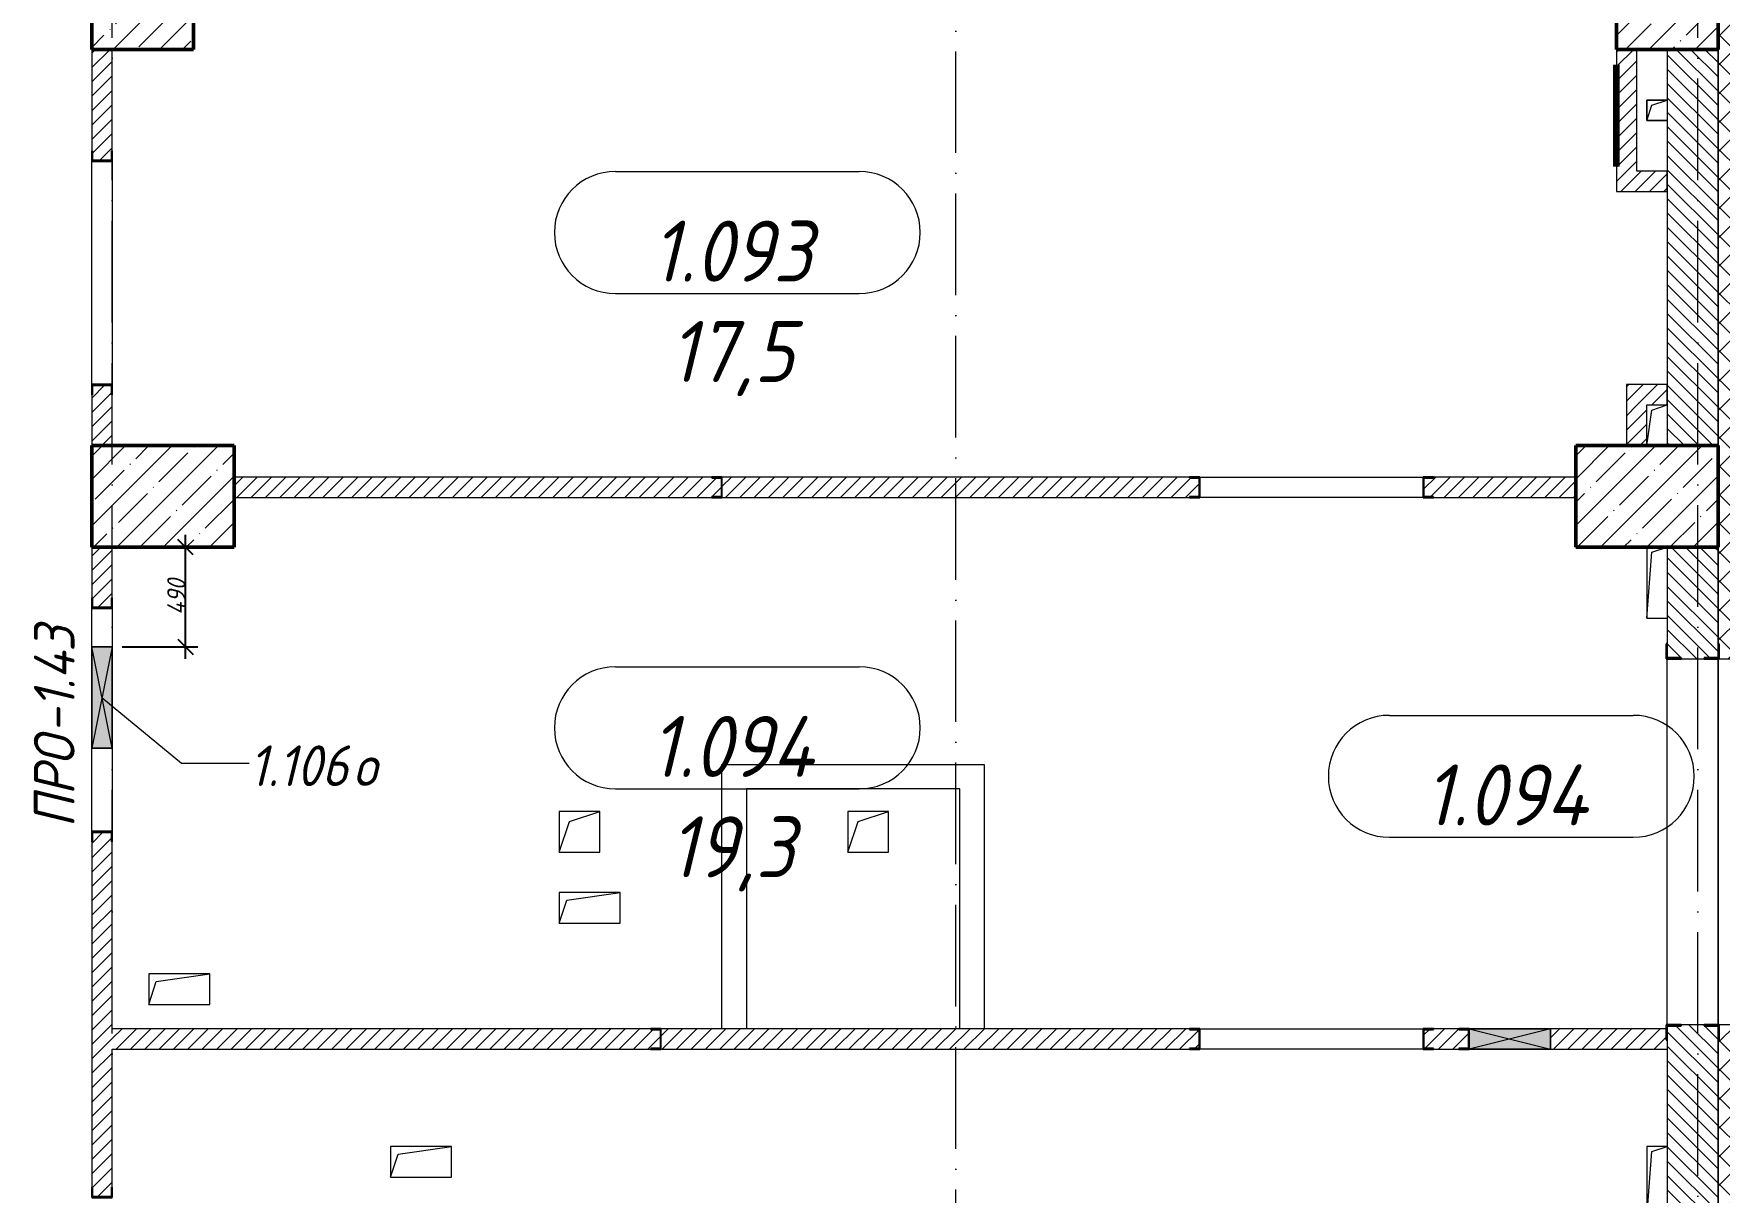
# Model space of a CAD drawing. Header units: millimetres. Extents: x -401725 to 250493, y 305116 to 802890.
# Drawn here: x -83551 to -75259, y 534922 to 540624 of the extents above; entities that cross this region are included whole.
import ezdxf

# ---------------------------------------------------------------- set-up
doc = ezdxf.new("R2010")
doc.units = ezdxf.units.MM
doc.linetypes.add('50_200_ШТРИХ_1Т_ш5_п1_п1_', pattern=[700, 500, -100, 0, -100])
for name, color, linetype, lineweight in [('20.2) Дм мон лючка', 1, 'Continuous', 90), ('A-____-____-DIMS', 7, 'Continuous', 9), ('A-DETL-GENF-OTLN', 7, 'Continuous', 9), ('A-FLOR-____-OTLN', 7, 'Continuous', 9), ('A-GENM-____-IDEN', 7, 'Continuous', 9), ('A-GENM-____-MCUT', 7, 'Continuous', 25), ('A-GENM-____-OTLN', 7, 'Continuous', 9), ('A-GENM-____-OTLN-1', 7, 'Continuous', 25), ('A-GLAZ-____-IDEN', 7, 'Continuous', 9), ('A-GLAZ-____-OTLN', 7, 'Continuous', 9), ('A-WALL-____-MCUT', 7, 'Continuous', 13), ('A-WALL-____-OTLN', 7, 'Continuous', 9), ('A-WALL-____-PATT-1', 7, 'Continuous', 9), ('A-WALL-FNSH-MCUT-1', 7, 'Continuous', 9), ('I-WALL-____-OTLN', 7, 'Continuous', 9), ('S-COLS-____-MCUT', 7, 'Continuous', 50), ('S-COLS-____-OTLN', 7, 'Continuous', 9), ('S-GRID-____-OTLN-1', 7, '50_200_ШТРИХ_1Т_ш5_п1_п1_', 9)]:
    doc.layers.add(name, color=color, linetype=linetype, lineweight=lineweight)
doc.layers.add('A-AREA-IDEN-1', color=7, linetype='Continuous', lineweight=9, true_color=0x000000)
doc.styles.add('ISOCPEUR_I', font='isocpeui.ttf', dxfattribs={"width": 0.9, "height": 2.5})
doc.styles.add('ISOCPEUR_I_11', font='isocpeui.ttf', dxfattribs={"width": 0.9, "height": 200})
doc.styles.add('ISOCPEUR_I_7', font='isocpeui.ttf', dxfattribs={"width": 0.9, "height": 90})
doc.dimstyles.new('ISO-1_8_0_9К_СРЕДНИЙ_Кладочные_2', dxfattribs={"dimscale": 304.8, "dimtxt": 89.638306, "dimasz": 0.246063, "dimexe": 0.19685, "dimexo": 0, "dimgap": 0, "dimtad": 1, "dimdec": 3, "dimrnd": 0.001, "dimdsep": 46, "dimtxsty": 'ISOCPEUR_I_7', "dimblk1": 'OBLIQUE', "dimblk2": 'OBLIQUE', "dimsah": 1, "dimcen": 0.09, "dimdle": 0.19685, "dimazin": 0, "dimtfac": 1, "dimtdec": 4, "dimtix": 1, "dimtmove": 1, "dimatfit": 3, "dimfxl": 1, "dimtvp": 1, "dimtolj": 1, "dimtzin": 0, "dimarcsym": 2})
pattern_1 = [(135, (-176515.067, 459015.94), (-35.35534, -35.35534), [])]
pattern_2 = [(45, (-176515.067, 459015.94), (-35.35534, 35.35534), [])]

# ---------------------------------------------------------------- blocks, each defined once
blk = doc.blocks.new('BSC_Колонна _Прямоугольная - 500х700-V123-АР1_План отверстий 1 этажа в осях 1-64_Ю-ЯЯ')
at = {"layer": 'S-COLS-____-OTLN'}
h = blk.add_hatch(dxfattribs=at)
h.set_pattern_fill('FP_134', color=256, style=0, pattern_type=2)
h.set_pattern_definition([(315, (-79331.04, 93600), (114.04925, 114.04925), []), (315, (-79331.04, 93485.95), (114.04925, 114.04925), [201.613, -40.323, 3.353, -36.97])])
h.paths.add_polyline_path([(-250, -350), (250, -350), (250, 350), (-250, 350)], flags=0)
at = {"layer": 'S-COLS-____-MCUT'}
for p, q in [((250, 350), (-250, 350)), ((-250, 350), (-250, -350)), ((250, -350), (250, 350)), ((-250, -350), (250, -350))]:
    blk.add_line(p, q, dxfattribs=at)
blk = doc.blocks.new('BSC_Колонна _Прямоугольная - 500х700-V124-АР1_План отверстий 1 этажа в осях 1-64_Ю-ЯЯ')
at = {"layer": 'S-COLS-____-OTLN'}
h = blk.add_hatch(dxfattribs=at)
h.set_pattern_fill('FP_135', color=256, style=0, pattern_type=2)
h.set_pattern_definition([(315, (-79331.04, 100900), (114.04925, 114.04925), []), (315, (-79331.04, 100785.95), (114.04925, 114.04925), [201.613, -40.323, 3.353, -36.97])])
h.paths.add_polyline_path([(-250, 350), (-250, -350), (250, -350), (250, 350)], flags=0)
at = {"layer": 'S-COLS-____-MCUT'}
for p, q in [((250, 350), (-250, 350)), ((-250, 350), (-250, -350)), ((250, -350), (250, 350)), ((-250, -350), (250, -350))]:
    blk.add_line(p, q, dxfattribs=at)
blk = doc.blocks.new('BSC_Колонна _Прямоугольная - 500х500-V126-АР1_План отверстий 1 этажа в осях 1-64_Ю-ЯЯ')
at = {"layer": 'S-COLS-____-OTLN'}
h = blk.add_hatch(dxfattribs=at)
h.set_pattern_fill('FP_137', color=256, style=0, pattern_type=2)
h.set_pattern_definition([(135, (81781.04, -101000), (-114.04925, -114.04925), []), (135, (81781.04, -100885.95), (-114.04925, -114.04925), [201.613, -40.323, 3.353, -36.97])])
h.paths.add_polyline_path([(250, 250), (-250, 250), (-250, -250), (250, -250)], flags=0)
at = {"layer": 'S-COLS-____-MCUT'}
for p, q in [((250, 250), (-250, 250)), ((-250, 250), (-250, -250)), ((250, -250), (250, 250)), ((-250, -250), (250, -250))]:
    blk.add_line(p, q, dxfattribs=at)
blk = doc.blocks.new('BSC_Колонна _Прямоугольная - 500х500-V171-АР1_План отверстий 1 этажа в осях 1-64_Ю-ЯЯ')
at = {"layer": 'S-COLS-____-OTLN'}
h = blk.add_hatch(dxfattribs=at)
h.set_pattern_fill('FP_184', color=256, style=0, pattern_type=2)
h.set_pattern_definition([(135, (81781.04, -93500), (-114.04925, -114.04925), []), (135, (81781.04, -93385.95), (-114.04925, -114.04925), [201.613, -40.323, 3.353, -36.97])])
h.paths.add_polyline_path([(250, 250), (-250, 250), (-250, -250), (250, -250), (250, 162.1)], flags=0)
at = {"layer": 'S-COLS-____-MCUT'}
for p, q in [((250, 250), (-250, 250)), ((-250, 250), (-250, -250)), ((250, -250), (250, 250)), ((-250, -250), (250, -250))]:
    blk.add_line(p, q, dxfattribs=at)
blk = doc.blocks.new('Фахверк_СКБ_Уголок - 250_2700-27497298-АР1_План отверстий 1 этажа в осях 1-64_Ю-ЯЯ')
at = {"layer": 'A-GENM-____-MCUT'}
for p, q in [((200, 181), (125, 181)), ((125, 181), (125, 106)), ((131, 106), (131, 175)), ((131, 175), (200, 175)), ((200, 175), (200, 181)), ((125, 106), (131, 106)), ((131, -6), (125, -6)), ((125, -6), (125, -81)), ((125, -81), (200, -81)), ((131, -75), (131, -6)), ((200, -75), (131, -75)), ((200, -81), (200, -75))]:
    blk.add_line(p, q, dxfattribs=at)
blk = doc.blocks.new('154_Фахверк_СКБ_Швеллер - Тип_100_3600-27825154-АР1_План отверстий 1 этажа в осях 1-64_Ю-ЯЯ')
at = {"layer": 'A-GENM-____-MCUT'}
for p, q in [((175, 50), (125, 50)), ((125, 50), (125, -50)), ((128, 47), (175, 47)), ((128, -47), (128, 47)), ((175, 47), (175, 50)), ((125, -50), (175, -50)), ((175, -47), (128, -47)), ((175, -50), (175, -47))]:
    blk.add_line(p, q, dxfattribs=at)
blk = doc.blocks.new('154_Фахверк_СКБ_Швеллер - Тип_100_4010-27789772-АР1_План отверстий 1 этажа в осях 1-64_Ю-ЯЯ')
at = {"layer": 'A-GENM-____-MCUT'}
for p, q in [((175, 50), (125, 50)), ((125, 50), (125, -50)), ((128, 47), (175, 47)), ((128, -47), (128, 47)), ((175, 47), (175, 50)), ((125, -50), (175, -50)), ((175, -47), (128, -47)), ((175, -50), (175, -47))]:
    blk.add_line(p, q, dxfattribs=at)
blk = doc.blocks.new('154_Фахверк_СКБ_Швеллер - Тип_100_4010_1-28088705-АР1_План отверстий 1 этажа в осях 1-64_Ю-ЯЯ')
at = {"layer": 'A-GENM-____-MCUT'}
for p, q in [((175, 50), (125, 50)), ((125, 50), (125, -50)), ((128, 47), (175, 47)), ((128, -47), (128, 47)), ((175, 47), (175, 50)), ((125, -50), (175, -50)), ((175, -47), (128, -47)), ((175, -50), (175, -47))]:
    blk.add_line(p, q, dxfattribs=at)
blk = doc.blocks.new('AR_Отверстие прямоугольное _в плите_ - AR_Отверстие прямоугольное _в плите_-30459637-АР1_План отверстий 1 этажа в осях 1-64_Ю-ЯЯ')
at = {"layer": 'A-GENM-____-OTLN'}
for p, q in [((150, 75), (-150, 75)), ((-150, 75), (-150, -75)), ((-150, -75), (-112.5, 37.5)), ((-112.5, 37.5), (150, 75)), ((150, -75), (150, 75)), ((-150, -75), (150, -75))]:
    blk.add_line(p, q, dxfattribs=at)
blk = doc.blocks.new('AR_Отверстие прямоугольное _в плите_ - AR_Отверстие прямоугольное _в плите_-30459597-АР1_План отверстий 1 этажа в осях 1-64_Ю-ЯЯ')
at = {"layer": 'A-GENM-____-OTLN'}
for p, q in [((100, 100), (-100, 100)), ((-100, 100), (-100, -100)), ((-50, 50), (100, 100)), ((100, -100), (100, 100)), ((-100, -100), (-50, 50)), ((-100, -100), (100, -100))]:
    blk.add_line(p, q, dxfattribs=at)
blk = doc.blocks.new('AR_Отверстие прямоугольное _в плите_ - AR_Отверстие прямоугольное _в плите_-V199-АР1_План отверстий 1 этажа в осях 1-64_Ю-ЯЯ')
at = {"layer": 'A-GENM-____-OTLN'}
for p, q in [((50, 50), (-50, 50)), ((-50, 50), (-50, -50)), ((-50, -50), (-25, 25)), ((-25, 25), (50, 50)), ((-50, -50), (50, -50))]:
    blk.add_line(p, q, dxfattribs=at)
blk = doc.blocks.new('AR_Отверстие прямоугольное _в плите_ - AR_Отверстие прямоугольное _в плите_-30511966-АР1_План отверстий 1 этажа в осях 1-64_Ю-ЯЯ')
at = {"layer": 'A-GENM-____-OTLN'}
for p, q in [((50, 175), (-50, 175)), ((-50, 175), (-50, -175)), ((-25, 150), (50, 175)), ((-50, -175), (-25, 150)), ((-50, -175), (50, -175))]:
    blk.add_line(p, q, dxfattribs=at)
blk = doc.blocks.new('AR_Отверстие прямоугольное _в плите_ - AR_Отверстие прямоугольное _в плите_-V214-АР1_План отверстий 1 этажа в осях 1-64_Ю-ЯЯ')
at = {"layer": 'A-GENM-____-OTLN'}
for p, q in [((-50, 175), (-50, -175)), ((-25, 150), (50, 175)), ((-50, -175), (-25, 150)), ((-50, -175), (50, -175))]:
    blk.add_line(p, q, dxfattribs=at)
blk = doc.blocks.new('AR_Отверстие прямоугольное _в плите_ - AR_Отверстие прямоугольное _в плите_-30510730-АР1_План отверстий 1 этажа в осях 1-64_Ю-ЯЯ')
at = {"layer": 'A-GENM-____-OTLN'}
for p, q in [((-25, 75), (50, 100)), ((-50, -100), (-25, 75))]:
    blk.add_line(p, q, dxfattribs=at)
blk = doc.blocks.new('AR_Отверстие прямоугольное _в стене_ - AR_Отверстие прямоугольное _в стене__ОВ-36723019-АР1_План отверстий 1 этажа в осях 1-64_Ю-ЯЯ')
at = {"layer": 'A-GLAZ-____-OTLN'}
blk.add_hatch(color=256, dxfattribs=at).paths.add_polyline_path([(-200, -50), (200, -50), (200, 50), (-200, 50), (-200, -47)], flags=0)
at = {"layer": 'A-DETL-GENF-OTLN'}
for p, q in [((-200, 50), (200, 50)), ((200, 50), (-200, -50)), ((-200, 50), (200, -50)), ((200, 50), (-200, 50)), ((200, 50), (200, -50)), ((200, -50), (200, 50)), ((200, -50), (-200, -50)), ((-200, -50), (200, -50))]:
    blk.add_line(p, q, dxfattribs=at)
blk = doc.blocks.new('AR_Отверстие прямоугольное _в стене_ - AR_Отверстие прямоугольное _в стене__ОВ-36726976-АР1_План отверстий 1 этажа в осях 1-64_Ю-ЯЯ')
at = {"layer": 'A-GLAZ-____-OTLN'}
blk.add_hatch(color=256, dxfattribs=at).paths.add_polyline_path([(250, -50), (250, 50), (-250, 50), (-250, -50)], flags=0)
at = {"layer": 'A-DETL-GENF-OTLN'}
for p, q in [((-250, -50), (-250, 50)), ((-250, 50), (250, 50)), ((250, 50), (-250, -50)), ((-250, 50), (250, -50)), ((250, 50), (-250, 50)), ((-250, 50), (-250, -50)), ((250, 50), (250, -50)), ((250, -50), (250, 50)), ((250, -50), (-250, -50)), ((-250, -50), (250, -50))]:
    blk.add_line(p, q, dxfattribs=at)
blk = doc.blocks.new('_Oblique')
at = {"color": 0, "linetype": 'ByBlock', "lineweight": -2}
blk.add_line((-0.5, -0.5), (0.5, 0.5), dxfattribs=at)
blk = doc.blocks.new('*D13691')
at = {"layer": 'A-____-____-DIMS', "color": 0, "lineweight": -2, "transparency": 16777216}
for p, q in [((-82804, 537547), (-82804, 538157)), ((-82910.1, 538097), (-82744, 538097)), ((-83115.1, 537607), (-82744, 537607))]:
    blk.add_line(p, q, dxfattribs=at)
at = {"layer": 'Defpoints', "color": 0, "transparency": 16777216}
for p in [(-82910.1, 538097), (-82804, 538097), (-83115.1, 537607)]:
    blk.add_point(p, dxfattribs=at)
at = {"layer": 'A-____-____-DIMS', "color": 0, "lineweight": -2, "transparency": 16777216, "xscale": 75, "yscale": 75, "zscale": 75}
for p, rotation in [((-82804, 538097), 90), ((-82804, 537607), 270)]:
    blk.add_blockref('_Oblique', p, dxfattribs=dict(at, rotation=rotation))
at = {"layer": 'A-____-____-DIMS', "color": 0, "transparency": 16777216, "insert": (-82849, 537852), "char_height": 90, "width": 426.127, "attachment_point": 5, "rotation": 90, "style": 'ISOCPEUR_I_7'}
blk.add_mtext('\\A1;490', dxfattribs=at)
blk = doc.blocks.new('AAR_СКБ_Марка_помещения_1_5 ммп - Номер _ Площадь-27962135-АИ_План этажа_Стены_1')
at = {"layer": 'A-AREA-IDEN-1'}
for p, q in [((-2.987, 3), (3.013, 3)), ((-2.987, 0), (3.013, 0))]:
    blk.add_line(p, q, dxfattribs=at)
for centre, start, end in [((-2.987, 1.5), 90, 270), ((3.013, 1.5), 270, 90)]:
    blk.add_arc(centre, 1.5, start, end, dxfattribs=at)

msp = doc.modelspace()

# ---------------------------------------------------------------- hatches: boundary and pattern name
at = {"layer": 'A-WALL-____-PATT-1'}
h = msp.add_hatch(dxfattribs=at)
h.set_pattern_fill('FP_1', color=256, style=0, pattern_type=2)
h.set_pattern_definition([(45, (-176515.07, 459015.94), (-70.71068, 70.71068), []), (135, (-176515.07, 459015.94), (-70.71068, -70.71068), [])])
h.paths.add_polyline_path([(-75165.0675, 505831.983), (-75165.0675, 506096.983), (-75265.0675, 506096.983), (-75265.0675, 505831.983)], flags=0)
h.paths.add_polyline_path([(-75165.0675, 508196.983), (-75165.0675, 508796.983), (-75265.0675, 508796.983), (-75265.0675, 508196.983)], flags=0)
h.paths.add_polyline_path([(-75165.0675, 510196.983), (-75165.0675, 514796.983), (-75259.0675, 514796.983), (-75259.0675, 514721.983), (-75265.0675, 514721.983), (-75265.0675, 510196.983)], flags=0)
h.paths.add_polyline_path([(-75165.0675, 516596.983), (-75165.0675, 517796.983), (-75259.0675, 517796.983), (-75259.0675, 517721.983), (-75265.0675, 517721.983), (-75265.0675, 516671.983), (-75259.0675, 516671.983), (-75259.0675, 516596.983)], flags=0)
h.paths.add_polyline_path([(-75165.0675, 519596.983), (-75165.0675, 520796.983), (-75259.0675, 520796.983), (-75259.0675, 520721.983), (-75265.0675, 520721.983), (-75265.0675, 519671.983), (-75259.0675, 519671.983), (-75259.0675, 519596.983)], flags=0)
h.paths.add_polyline_path([(-75259.0675, 522596.983), (-75165.0675, 522596.983), (-75165.0675, 523796.983), (-75259.0675, 523796.983), (-75259.0675, 523721.983), (-75265.0675, 523721.983), (-75265.0675, 522671.983), (-75259.0675, 522671.983), (-75259.0675, 522602.983)], flags=0)
h.paths.add_polyline_path([(-75165.0675, 525596.983), (-75165.0675, 526746.983), (-75259.0675, 526746.983), (-75259.0675, 526671.983), (-75265.0675, 526671.983), (-75265.0675, 525671.983), (-75259.0675, 525671.983), (-75259.0675, 525596.983)], flags=0)
h.paths.add_polyline_path([(-75259.0675, 528496.983), (-75165.0675, 528496.983), (-75165.0675, 529746.983), (-75259.0675, 529746.983), (-75259.0675, 529671.983), (-75265.0675, 529671.983), (-75265.0675, 528571.983), (-75259.0675, 528571.983), (-75259.0675, 528502.983)], flags=0)
h.paths.add_polyline_path([(-75259.0675, 531546.983), (-75165.0675, 531546.983), (-75165.0675, 532746.983), (-75265.0675, 532746.983), (-75265.0675, 531621.983), (-75259.0675, 531621.983), (-75259.0675, 531552.983)], flags=0)
h.paths.add_polyline_path([(-75259.0675, 534546.983), (-75165.0675, 534546.983), (-75165.0675, 535746.983), (-75259.0675, 535746.983), (-75259.0675, 535671.983), (-75265.0675, 535671.983), (-75265.0675, 534621.983), (-75259.0675, 534621.983), (-75259.0675, 534552.983)], flags=0)
h.paths.add_polyline_path([(-75165.0675, 537546.983), (-75165.0675, 544796.983), (-75265.0675, 544796.983), (-75265.0675, 537621.983), (-75259.0675, 537621.983), (-75259.0675, 537546.983)], flags=0)
h = msp.add_hatch(dxfattribs=at)
h.set_pattern_fill('FP_5', color=256, style=0, pattern_type=2)
h.set_pattern_definition(pattern_2)
h.paths.add_polyline_path([(-83265.0675, 538596.983), (-83165.0675, 538596.983), (-83165.0675, 538846.983), (-83168.0675, 538846.983), (-83168.0675, 538893.983), (-83262.0675, 538893.983), (-83262.0675, 538846.983), (-83265.0675, 538846.983), (-83265.0675, 538842.5904)], flags=0)
h.paths.add_polyline_path([(-83262.0675, 539999.983), (-83168.0675, 539999.983), (-83168.0675, 540046.983), (-83165.0675, 540046.983), (-83165.0675, 540546.983), (-83265.0675, 540546.983), (-83265.0675, 540046.983), (-83262.0675, 540046.983)], flags=0)
h = msp.add_hatch(dxfattribs=at)
h.set_pattern_fill('FP_5', color=256, style=0, pattern_type=2)
h.set_pattern_definition(pattern_2)
h.paths.add_polyline_path([(-75665.0675, 539846.983), (-75665.0675, 540546.983), (-75765.0675, 540546.983), (-75765.0675, 539846.983)], flags=0)
h = msp.add_hatch(dxfattribs=at)
h.set_pattern_fill('FP_6', color=256, style=0, pattern_type=2)
h.set_pattern_definition(pattern_1)
h.paths.add_polyline_path([(-75265.0675, 538596.983), (-75265.0675, 540546.983), (-75515.0675, 540546.983), (-75515.0675, 538596.983)], flags=0)
h = msp.add_hatch(dxfattribs=at)
h.set_pattern_fill('FP_5', color=256, style=0, pattern_type=2)
h.set_pattern_definition(pattern_2)
h.paths.add_polyline_path([(-75515.0675, 539846.983), (-75515.0675, 539946.983), (-75665.0675, 539946.983), (-75665.0675, 539846.983)], flags=0)
h = msp.add_hatch(dxfattribs=at)
h.set_pattern_fill('FP_5', color=256, style=0, pattern_type=2)
h.set_pattern_definition(pattern_2)
h.paths.add_polyline_path([(-75515.0675, 538796.983), (-75515.0675, 538896.983), (-75715.0675, 538896.983), (-75715.0675, 538796.983), (-75615.0675, 538796.983)], flags=0)
h = msp.add_hatch(dxfattribs=at)
h.set_pattern_fill('FP_5', color=256, style=0, pattern_type=2)
h.set_pattern_definition(pattern_2)
h.paths.add_polyline_path([(-75615.0675, 538596.983), (-75615.0675, 538796.983), (-75715.0675, 538796.983), (-75715.0675, 538596.983)], flags=0)
h = msp.add_hatch(dxfattribs=at)
h.set_pattern_fill('FP_5', color=256, style=0, pattern_type=2)
h.set_pattern_definition(pattern_2)
h.paths.add_polyline_path([(-75965.0675, 538341.983), (-75965.0675, 538441.983), (-76665.0675, 538441.983), (-76665.0675, 538438.983), (-76712.0675, 538438.983), (-76712.0675, 538344.983), (-76665.0675, 538344.983), (-76665.0675, 538341.983)], flags=0)
h.paths.add_polyline_path([(-77865.0675, 538341.983), (-77865.0675, 538344.983), (-77818.0675, 538344.983), (-77818.0675, 538438.983), (-77865.0675, 538438.983), (-77865.0675, 538441.983), (-80165.0675, 538441.983), (-80165.0675, 538341.983), (-79317.9395, 538341.983)], flags=0)
h.paths.add_polyline_path([(-80215.0675, 538341.983), (-80215.0675, 538344.983), (-80168.0675, 538344.983), (-80168.0675, 538438.983), (-80215.0675, 538438.983), (-80215.0675, 538441.983), (-82565.0675, 538441.983), (-82565.0675, 538341.983), (-81085.4402, 538341.983)], flags=0)
h = msp.add_hatch(dxfattribs=at)
h.set_pattern_fill('FP_5', color=256, style=0, pattern_type=2)
h.set_pattern_definition(pattern_2)
h.paths.add_polyline_path([(-83165.0675, 532746.983), (-83165.0675, 532946.983), (-83265.0675, 532946.983), (-83265.0675, 532746.983)], flags=0)
h.paths.add_polyline_path([(-83168.0675, 533499.983), (-83168.0675, 533546.983), (-83165.0675, 533546.983), (-83165.0675, 533746.983), (-83168.0675, 533746.983), (-83168.0675, 533793.983), (-83262.0675, 533793.983), (-83262.0675, 533746.983), (-83265.0675, 533746.983), (-83265.0675, 533546.983), (-83262.0675, 533546.983), (-83262.0675, 533499.983)], flags=0)
h.paths.add_polyline_path([(-83168.0675, 534899.983), (-83168.0675, 534946.983), (-83165.0675, 534946.983), (-83165.0675, 536646.983), (-83168.0675, 536646.983), (-83168.0675, 536693.983), (-83262.0675, 536693.983), (-83262.0675, 536646.983), (-83265.0675, 536646.983), (-83265.0675, 534946.983), (-83262.0675, 534946.983), (-83262.0675, 534899.983)], flags=0)
h.paths.add_polyline_path([(-83168.0675, 537799.983), (-83168.0675, 537846.983), (-83165.0675, 537846.983), (-83165.0675, 538096.983), (-83265.0675, 538096.983), (-83265.0675, 537846.983), (-83262.0675, 537846.983), (-83262.0675, 537799.983)], flags=0)
h = msp.add_hatch(dxfattribs=at)
h.set_pattern_fill('FP_6', color=256, style=0, pattern_type=2)
h.set_pattern_definition(pattern_1)
h.paths.add_polyline_path([(-75334.0675, 534546.983), (-75334.0675, 534552.983), (-75265.0675, 534552.983), (-75265.0675, 535740.983), (-75334.0675, 535741.463), (-75334.0675, 535746.983), (-75446.0675, 535746.983), (-75446.0675, 535740.983), (-75515.0675, 535740.983), (-75515.0675, 534552.983), (-75446.0675, 534552.983), (-75446.0675, 534546.983)], flags=0)
h.paths.add_polyline_path([(-75334.0675, 537546.983), (-75334.0675, 537552.983), (-75265.0675, 537552.983), (-75265.0675, 538096.983), (-75515.0675, 538096.983), (-75515.0675, 537552.983), (-75446.0675, 537552.983), (-75446.0675, 537546.983)], flags=0)
h = msp.add_hatch(dxfattribs=at)
h.set_pattern_fill('FP_5', color=256, style=0, pattern_type=2)
h.set_pattern_definition(pattern_2)
h.paths.add_polyline_path([(-83165.0675, 535626.983), (-80515.0675, 535626.983), (-80515.0675, 535629.983), (-80468.0675, 535629.983), (-80468.0675, 535723.983), (-80515.0675, 535723.983), (-80515.0675, 535726.983), (-83165.0675, 535726.983)], flags=0)
h.paths.add_polyline_path([(-80465.0675, 535626.983), (-77865.0675, 535627.9175), (-77865.0675, 535629.983), (-77818.0675, 535629.983), (-77818.0675, 535723.983), (-77865.0675, 535723.983), (-77865.0675, 535726.983), (-80465.0675, 535726.983), (-80465.0675, 535629.983)], flags=0)
h.paths.add_polyline_path([(-75515.0675, 535626.983), (-75515.0675, 535671.983), (-75521.0675, 535671.983), (-75521.0675, 535726.983), (-76090.0675, 535726.983), (-76090.0675, 535626.983), (-75521.0675, 535626.983)], flags=0)
h.paths.add_polyline_path([(-76540.0675, 535626.983), (-76540.0675, 535629.983), (-76493.0675, 535629.983), (-76493.0675, 535723.983), (-76540.0675, 535723.983), (-76540.0675, 535726.983), (-76665.0675, 535726.983), (-76665.0675, 535723.983), (-76712.0675, 535723.983), (-76712.0675, 535629.983), (-76665.0675, 535629.983), (-76665.0675, 535626.983)], flags=0)

# ---------------------------------------------------------------- linework, layer by layer
at = {"layer": '20.2) Дм мон лючка'}
msp.add_lwpolyline([(-75765.0675, 539971.2437), (-75765.0675, 540471.5279)], dxfattribs=at)
at = {"layer": 'A-FLOR-____-OTLN'}
for p, q in [((-75615.0675, 540296.6355), (-75515.0675, 540296.6355)), ((-75615.0675, 540196.6355), (-75615.0675, 540296.6355)), ((-75515.0675, 540196.6355), (-75615.0675, 540196.6355))]:
    msp.add_line(p, q, dxfattribs=at)
at = {"layer": 'A-GLAZ-____-IDEN'}
for p, q in [((-83215.0675, 537356.983), (-82823.2311, 537033.7837)), ((-82823.2311, 537033.7837), (-82490.7947, 537033.7837))]:
    msp.add_line(p, q, dxfattribs=at)
at = {"layer": 'A-WALL-____-MCUT'}
for p, q in [((-75515.0675, 540546.983), (-75515.0675, 538596.983)), ((-75265.0675, 538596.983), (-75265.0675, 540546.983)), ((-75265.0675, 540546.983), (-75265.0675, 538596.983)), ((-75515.0675, 538096.983), (-75515.0675, 537621.983)), ((-75265.0675, 537621.983), (-75265.0675, 538096.983)), ((-75265.0675, 538096.983), (-75265.0675, 537621.983)), ((-75446.0675, 537546.983), (-75334.0675, 537546.983)), ((-75259.0675, 537546.983), (-75035.0675, 537546.983)), ((-75334.0675, 535746.983), (-75446.0675, 535746.983)), ((-75035.0675, 535746.983), (-75259.0675, 535746.983)), ((-75515.0675, 535671.983), (-75515.0675, 534621.983)), ((-75265.0675, 534621.983), (-75265.0675, 535671.983)), ((-75265.0675, 535671.983), (-75265.0675, 534621.983))]:
    msp.add_line(p, q, dxfattribs=at)
at = {"layer": 'A-WALL-____-OTLN'}
for p, q in [((-75515.0675, 535746.983), (-75515.0675, 537546.983)), ((-75265.0675, 537546.983), (-75265.0675, 535746.983)), ((-75265.0675, 535746.983), (-75265.0675, 537546.983)), ((-80165.0675, 537026.983), (-78875.0675, 537026.983)), ((-80165.0675, 535726.983), (-80165.0675, 537026.983)), ((-78875.0675, 537026.983), (-78875.0675, 535726.983)), ((-78995.0675, 536906.983), (-80045.0675, 536906.983)), ((-80045.0675, 536906.983), (-80045.0675, 535726.983)), ((-78995.0675, 535726.983), (-78995.0675, 536906.983))]:
    msp.add_line(p, q, dxfattribs=at)
at = {"layer": 'A-WALL-FNSH-MCUT-1'}
for p, q in [((-83265.0675, 540546.983), (-83265.0675, 540046.983)), ((-83165.0675, 540046.983), (-83165.0675, 540546.983)), ((-75765.0675, 540546.983), (-75765.0675, 539846.983)), ((-75665.0675, 539946.983), (-75665.0675, 540546.983)), ((-75515.0675, 539946.983), (-75665.0675, 539946.983)), ((-75515.0675, 539846.983), (-75515.0675, 539946.983)), ((-75765.0675, 539846.983), (-75515.0675, 539846.983)), ((-75515.0675, 538896.983), (-75715.0675, 538896.983)), ((-75715.0675, 538896.983), (-75715.0675, 538596.983)), ((-75515.0675, 538796.983), (-75515.0675, 538896.983)), ((-83265.0675, 538846.983), (-83265.0675, 538596.983)), ((-83165.0675, 538596.983), (-83165.0675, 538846.983)), ((-75615.0675, 538796.983), (-75515.0675, 538796.983)), ((-75615.0675, 538596.983), (-75615.0675, 538796.983)), ((-80215.0675, 538441.983), (-82565.0675, 538441.983)), ((-77865.0675, 538441.983), (-80165.0675, 538441.983)), ((-75965.0675, 538441.983), (-76665.0675, 538441.983)), ((-82565.0675, 538341.983), (-80215.0675, 538341.983)), ((-80165.0675, 538341.983), (-77865.0675, 538341.983)), ((-76665.0675, 538341.983), (-75965.0675, 538341.983)), ((-83265.0675, 538096.983), (-83265.0675, 537846.983)), ((-83165.0675, 537846.983), (-83165.0675, 538096.983)), ((-83265.0675, 536646.983), (-83265.0675, 534946.983)), ((-83165.0675, 535726.983), (-83165.0675, 536646.983)), ((-80515.0675, 535726.983), (-83165.0675, 535726.983)), ((-77865.0675, 535726.983), (-80465.0675, 535726.983)), ((-76540.0675, 535726.983), (-76665.0675, 535726.983)), ((-75521.0675, 535726.983), (-76090.0675, 535726.983)), ((-83165.0675, 535626.983), (-80515.0675, 535626.983)), ((-83165.0675, 534946.983), (-83165.0675, 535626.983)), ((-80465.0675, 535626.983), (-77865.0675, 535626.983)), ((-76665.0675, 535626.983), (-76540.0675, 535626.983)), ((-76090.0675, 535626.983), (-75515.0675, 535626.983))]:
    msp.add_line(p, q, dxfattribs=at)
at = {"layer": 'I-WALL-____-OTLN'}
for p, q in [((-83265.0675, 538896.983), (-83265.0675, 539996.983)), ((-83165.0675, 539996.983), (-83165.0675, 538896.983)), ((-77815.0675, 538441.983), (-76715.0675, 538441.983)), ((-76715.0675, 538341.983), (-77815.0675, 538341.983)), ((-83265.0675, 537606.983), (-83265.0675, 537796.983)), ((-83165.0675, 537796.983), (-83165.0675, 537606.983)), ((-83265.0675, 536696.983), (-83265.0675, 537106.983)), ((-83165.0675, 537106.983), (-83165.0675, 536696.983)), ((-77815.0675, 535726.983), (-76715.0675, 535726.983)), ((-76715.0675, 535626.983), (-77815.0675, 535626.983))]:
    msp.add_line(p, q, dxfattribs=at)
at = {"layer": 'S-GRID-____-OTLN-1'}
for p, q in [((-83165.0675, 498597.5699), (-83165.0675, 549908.7924)), ((-79015.0675, 508532.6233), (-79015.0675, 549908.7924)), ((-75365.0675, 498597.5699), (-75365.0675, 549908.7924))]:
    msp.add_line(p, q, dxfattribs=at)

# ---------------------------------------------------------------- block references
at = {"layer": 'A-AREA-IDEN-1', "xscale": 199.9999999999999, "yscale": 199.9999999999999, "zscale": 199.9999999999999}
for p in [(-80092.0291, 539345.6162), (-80092.0291, 536907.8797), (-76284.7345, 536669.2959)]:
    msp.add_blockref('AAR_СКБ_Марка_помещения_1_5 ммп - Номер _ Площадь-27962135-АИ_План этажа_Стены_1', p, dxfattribs=at)
at = {"layer": 'A-GENM-____-OTLN'}
for name, p in [('AR_Отверстие прямоугольное _в плите_ - AR_Отверстие прямоугольное _в плите_-V199-АР1_План отверстий 1 этажа в осях 1-64_Ю-ЯЯ', (-75565.0675, 540246.6355)), ('AR_Отверстие прямоугольное _в плите_ - AR_Отверстие прямоугольное _в плите_-30510730-АР1_План отверстий 1 этажа в осях 1-64_Ю-ЯЯ', (-75565.0675, 538696.983)), ('AR_Отверстие прямоугольное _в плите_ - AR_Отверстие прямоугольное _в плите_-V214-АР1_План отверстий 1 этажа в осях 1-64_Ю-ЯЯ', (-75565.0675, 537921.983)), ('AR_Отверстие прямоугольное _в плите_ - AR_Отверстие прямоугольное _в плите_-30459597-АР1_План отверстий 1 этажа в осях 1-64_Ю-ЯЯ', (-80865.0675, 536696.6566)), ('AR_Отверстие прямоугольное _в плите_ - AR_Отверстие прямоугольное _в плите_-30459597-АР1_План отверстий 1 этажа в осях 1-64_Ю-ЯЯ', (-79445.0675, 536696.6566)), ('AR_Отверстие прямоугольное _в плите_ - AR_Отверстие прямоугольное _в плите_-30459637-АР1_План отверстий 1 этажа в осях 1-64_Ю-ЯЯ', (-80815.0675, 536321.6566)), ('AR_Отверстие прямоугольное _в плите_ - AR_Отверстие прямоугольное _в плите_-30459637-АР1_План отверстий 1 этажа в осях 1-64_Ю-ЯЯ', (-82835.0675, 535921.983)), ('AR_Отверстие прямоугольное _в плите_ - AR_Отверстие прямоугольное _в плите_-30459637-АР1_План отверстий 1 этажа в осях 1-64_Ю-ЯЯ', (-81645.0675, 535071.983)), ('AR_Отверстие прямоугольное _в плите_ - AR_Отверстие прямоугольное _в плите_-30511966-АР1_План отверстий 1 этажа в осях 1-64_Ю-ЯЯ', (-75565.0675, 534971.983))]:
    msp.add_blockref(name, p, dxfattribs=at)
at = {"layer": 'A-GENM-____-OTLN-1'}
for name, p, rotation in [('154_Фахверк_СКБ_Швеллер - Тип_100_4010-27789772-АР1_План отверстий 1 этажа в осях 1-64_Ю-ЯЯ', (-83215.0675, 539871.983), 89.99999999999993), ('154_Фахверк_СКБ_Швеллер - Тип_100_4010-27789772-АР1_План отверстий 1 этажа в осях 1-64_Ю-ЯЯ', (-83215.0675, 539021.983), 269.9999999999999), ('154_Фахверк_СКБ_Швеллер - Тип_100_3600-27825154-АР1_План отверстий 1 этажа в осях 1-64_Ю-ЯЯ', (-80040.0675, 538391.983), 180), ('154_Фахверк_СКБ_Швеллер - Тип_100_3600-27825154-АР1_План отверстий 1 этажа в осях 1-64_Ю-ЯЯ', (-77690.0675, 538391.983), 180), ('154_Фахверк_СКБ_Швеллер - Тип_100_4010-27789772-АР1_План отверстий 1 этажа в осях 1-64_Ю-ЯЯ', (-83215.0675, 537671.983), 89.99999999999993), ('Фахверк_СКБ_Уголок - 250_2700-27497298-АР1_План отверстий 1 этажа в осях 1-64_Ю-ЯЯ', (-75340.0675, 537421.983), 89.99999999999991), ('154_Фахверк_СКБ_Швеллер - Тип_100_4010-27789772-АР1_План отверстий 1 этажа в осях 1-64_Ю-ЯЯ', (-83215.0675, 536821.983), 269.9999999999999), ('154_Фахверк_СКБ_Швеллер - Тип_100_4010-27789772-АР1_План отверстий 1 этажа в осях 1-64_Ю-ЯЯ', (-80340.0675, 535676.983), 180), ('154_Фахверк_СКБ_Швеллер - Тип_100_4010-27789772-АР1_План отверстий 1 этажа в осях 1-64_Ю-ЯЯ', (-77690.0675, 535676.983), 180), ('154_Фахверк_СКБ_Швеллер - Тип_100_4010-27789772-АР1_План отверстий 1 этажа в осях 1-64_Ю-ЯЯ', (-76365.0675, 535676.983), 180), ('Фахверк_СКБ_Уголок - 250_2700-27497298-АР1_План отверстий 1 этажа в осях 1-64_Ю-ЯЯ', (-75440.0675, 535871.983), 269.9999999999999), ('154_Фахверк_СКБ_Швеллер - Тип_100_4010-27789772-АР1_План отверстий 1 этажа в осях 1-64_Ю-ЯЯ', (-83215.0675, 534771.983), 89.99999999999993)]:
    msp.add_blockref(name, p, dxfattribs=dict(at, rotation=rotation))
for name, p in [('154_Фахверк_СКБ_Швеллер - Тип_100_3600-27825154-АР1_План отверстий 1 этажа в осях 1-64_Ю-ЯЯ', (-76840.0675, 538391.983)), ('154_Фахверк_СКБ_Швеллер - Тип_100_4010_1-28088705-АР1_План отверстий 1 этажа в осях 1-64_Ю-ЯЯ', (-76840.0675, 535676.983))]:
    msp.add_blockref(name, p, dxfattribs=at)
at = {"layer": 'A-GLAZ-____-OTLN', "rotation": 269.9999999999999}
msp.add_blockref('AR_Отверстие прямоугольное _в стене_ - AR_Отверстие прямоугольное _в стене__ОВ-36726976-АР1_План отверстий 1 этажа в осях 1-64_Ю-ЯЯ', (-83215.0675, 537356.983), dxfattribs=at)
at = {"layer": 'A-GLAZ-____-OTLN'}
msp.add_blockref('AR_Отверстие прямоугольное _в стене_ - AR_Отверстие прямоугольное _в стене__ОВ-36723019-АР1_План отверстий 1 этажа в осях 1-64_Ю-ЯЯ', (-76290.0675, 535676.983), dxfattribs=at)
at = {"layer": 'S-COLS-____-OTLN'}
for name, p, rotation in [('BSC_Колонна _Прямоугольная - 500х500-V171-АР1_План отверстий 1 этажа в осях 1-64_Ю-ЯЯ', (-83015.0675, 540796.983), 269.9999999999997), ('BSC_Колонна _Прямоугольная - 500х500-V126-АР1_План отверстий 1 этажа в осях 1-64_Ю-ЯЯ', (-75515.0675, 540796.983), 269.9999999999997), ('BSC_Колонна _Прямоугольная - 500х700-V123-АР1_План отверстий 1 этажа в осях 1-64_Ю-ЯЯ', (-82915.0675, 538346.983), 89.9999999999999), ('BSC_Колонна _Прямоугольная - 500х700-V124-АР1_План отверстий 1 этажа в осях 1-64_Ю-ЯЯ', (-75615.0675, 538346.983), 89.9999999999999)]:
    msp.add_blockref(name, p, dxfattribs=dict(at, rotation=rotation))

# ---------------------------------------------------------------- texts
at = {"layer": 'A-AREA-IDEN-1', "char_height": 300, "attachment_point": 8, "line_spacing_factor": 1.139951, "style": 'ISOCPEUR_I'}
for s, insert, width in [('\\pxqc,t8.46667,16.93333,25.4,33.86667,42.33333,50.8,59.26667,67.73333,76.2,84.66667,93.13333,101.6,110.06667,118.53333,127,135.46667,143.93333,152.4,160.86667,169.33333,177.8,186.26667,194.73333,203.2,211.66667,220.13333,228.6,237.06667,245.53333,254,262.46667,270.93333;{1.093}', (-80117.4581, 539403.946), 900), ('\\pxqc,t8.46667,16.93333,25.4,33.86667,42.33333,50.8,59.26667,67.73333,76.2,84.66667,93.13333,101.6,110.06667,118.53333,127,135.46667,143.93333,152.4,160.86667,169.33333,177.8,186.26667,194.73333,203.2,211.66667,220.13333,228.6,237.06667,245.53333,254,262.46667,270.93333;{17,5}', (-80117.4581, 538839.9981), 702), ('\\pxqc,t8.46667,16.93333,25.4,33.86667,42.33333,50.8,59.26667,67.73333,76.2,84.66667,93.13333,101.6,110.06667,118.53333,127,135.46667,143.93333,152.4,160.86667,169.33333,177.8,186.26667,194.73333,203.2,211.66667,220.13333,228.6,237.06667,245.53333,254,262.46667,270.93333;{1.094}', (-80117.4581, 536966.2096), 940), ('\\pxqc,t8.46667,16.93333,25.4,33.86667,42.33333,50.8,59.26667,67.73333,76.2,84.66667,93.13333,101.6,110.06667,118.53333,127,135.46667,143.93333,152.4,160.86667,169.33333,177.8,186.26667,194.73333,203.2,211.66667,220.13333,228.6,237.06667,245.53333,254,262.46667,270.93333;{1.094}', (-76310.1636, 536727.6258), 940), ('\\pxqc,t8.46667,16.93333,25.4,33.86667,42.33333,50.8,59.26667,67.73333,76.2,84.66667,93.13333,101.6,110.06667,118.53333,127,135.46667,143.93333,152.4,160.86667,169.33333,177.8,186.26667,194.73333,203.2,211.66667,220.13333,228.6,237.06667,245.53333,254,262.46667,270.93333;{19,3}', (-80117.4581, 536402.2616), 702)]:
    msp.add_mtext(s, dxfattribs=dict(at, insert=insert, width=width))
at = {"layer": 'A-GENM-____-IDEN', "char_height": 200, "attachment_point": 1, "rotation": 90, "style": 'ISOCPEUR_I_11'}
for s, insert, width in [('-1.43', (-83549.2945, 537181.07), 692.658), ('ПРО', (-83549.2945, 536716.7263), 562.784625)]:
    msp.add_mtext(s, dxfattribs=dict(at, insert=insert, width=width))
at = {"layer": 'A-GLAZ-____-IDEN', "char_height": 200, "attachment_point": 1, "style": 'ISOCPEUR_I_11'}
for s, insert, width in [('1.106', (-82490.7947, 537121.3983), 620.506125), ('\\fISOCPEUR|b0|i1|c204|p34|;\\W.9;о', (-81978.8259, 537121.3983), 158.734125)]:
    msp.add_mtext(s, dxfattribs=dict(at, insert=insert, width=width))

# ---------------------------------------------------------------- dimensions: what is measured, and where the dimension line sits
at = {"layer": 'A-____-____-DIMS'}
dim = msp.add_linear_dim(base=(-82804.0036, 538096.983), p1=(-83115.0675, 537606.983), p2=(-82910.0696, 538096.983), angle=90, dimstyle='ISO-1_8_0_9К_СРЕДНИЙ_Кладочные_2', override={"dimpost": '<>', "dimfxl": 531.153578}, dxfattribs=at)
dim.commit()
dim.dimension.update_dxf_attribs({"geometry": '*D13691', "text_midpoint": (-82849.0036, 537851.983)})

doc.saveas('drawing.dxf')
